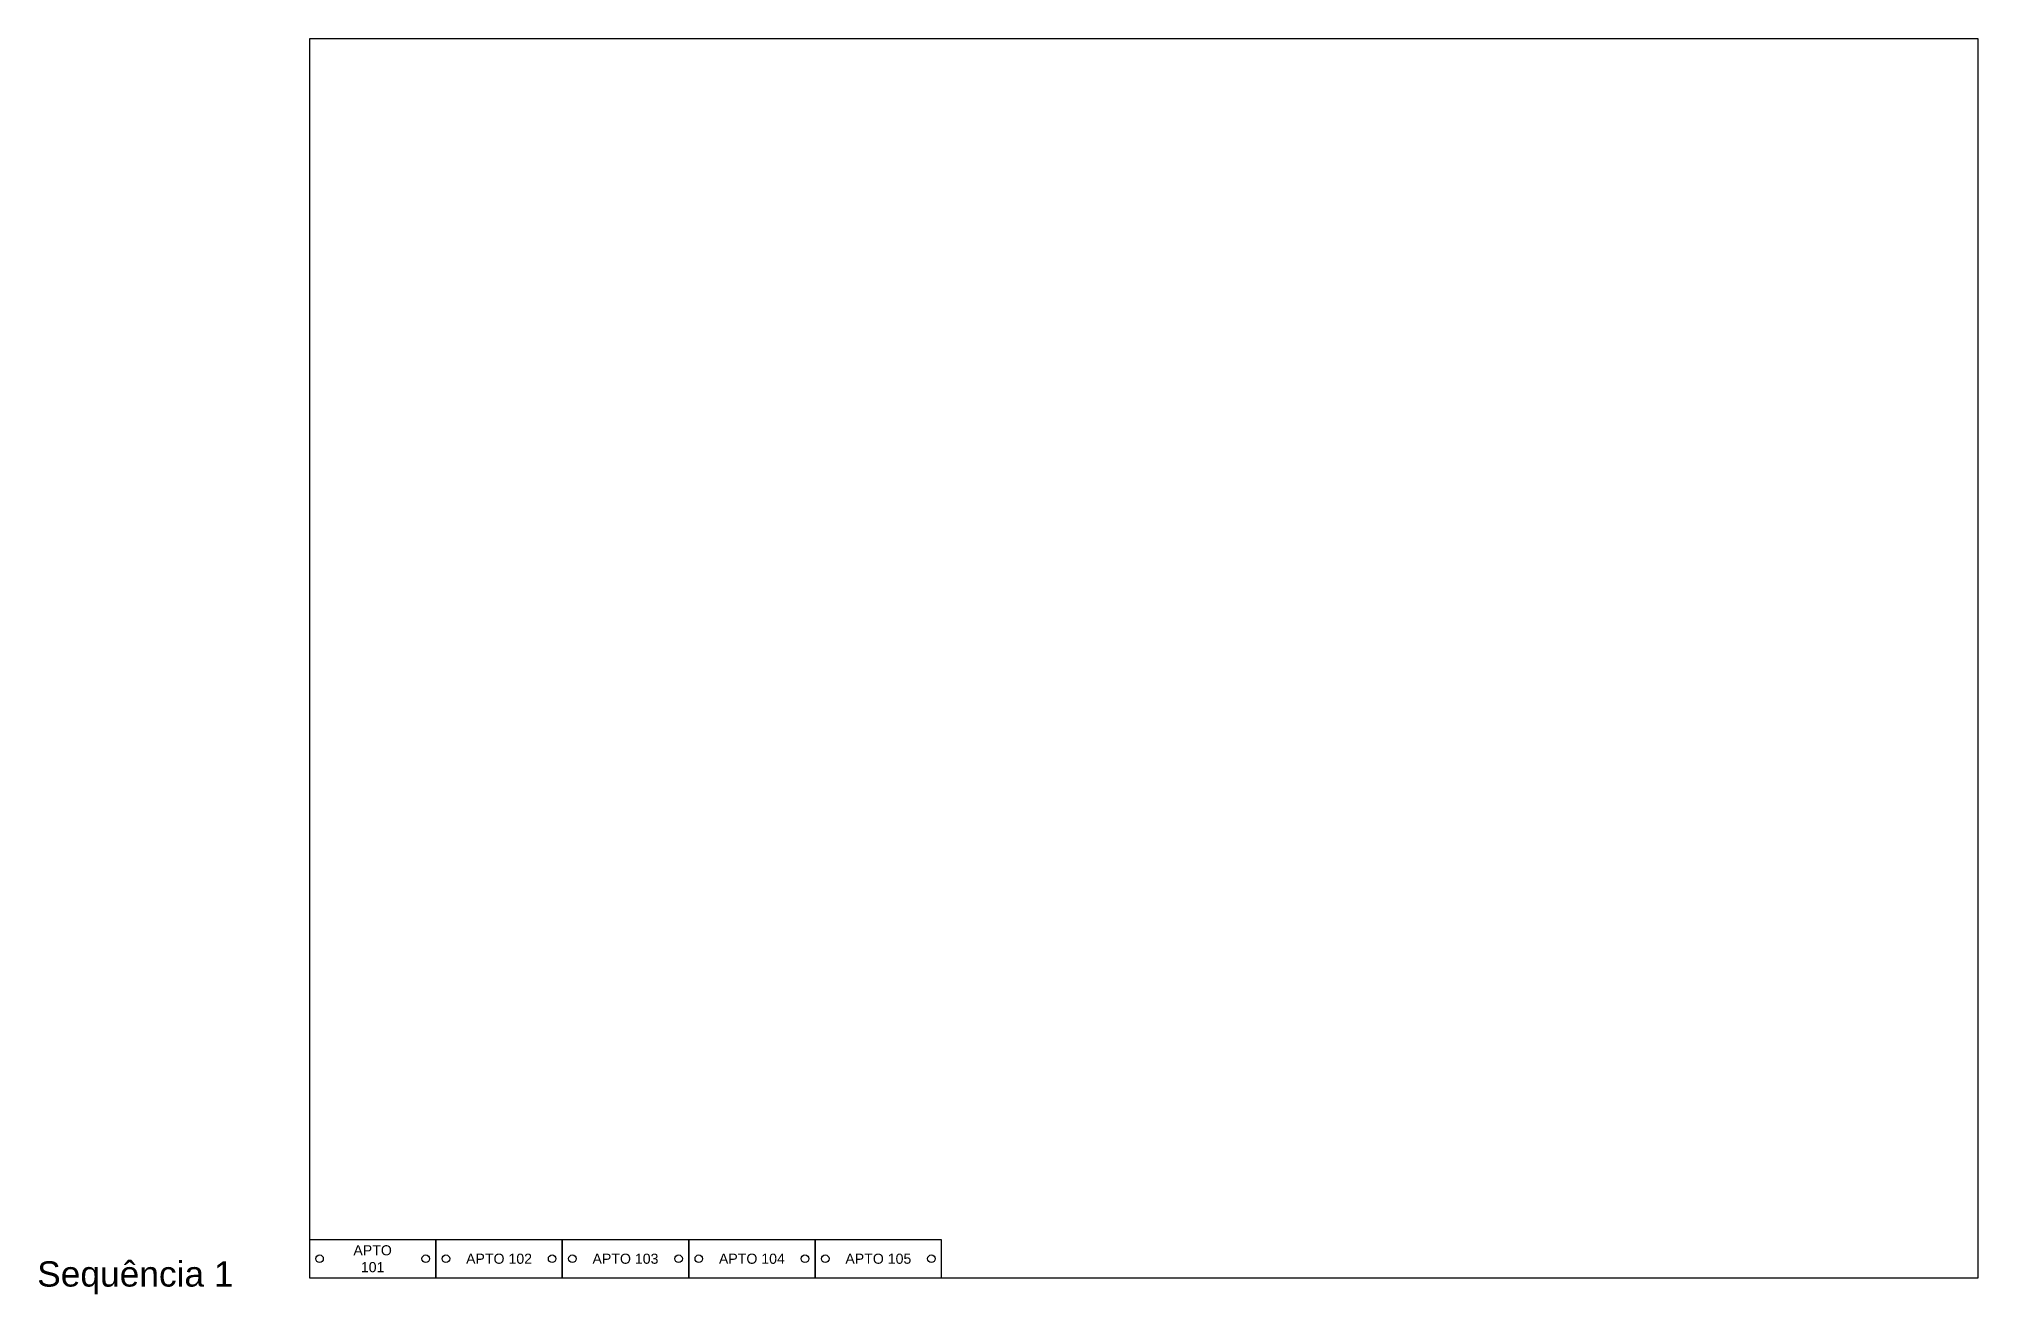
# Model space of a CAD drawing. Header units: metres. Extents: x -107 to 660, y -7 to 490.
import ezdxf

# ---------------------------------------------------------------- set-up
doc = ezdxf.new("R2010")
doc.units = ezdxf.units.M
doc.layers.get('0').update_dxf_attribs({"linetype": 'CONTINUOUS'})
doc.styles.add('Arial', font='Arial')

msp = doc.modelspace()

# ---------------------------------------------------------------- linework, layer by layer
at = {"color": 1}
msp.add_lwpolyline([(0, 0), (660, 0), (660, 490), (0, 490)], close=True, dxfattribs=at)
at = {"color": 5}
for points in [[(0, 0), (50, 0), (50, 15), (0, 15)], [(50, 0), (100, 0), (100, 15), (50, 15)], [(100, 0), (150, 0), (150, 15), (100, 15)], [(150, 0), (200, 0), (200, 15), (150, 15)], [(200, 0), (250, 0), (250, 15), (200, 15)]]:
    msp.add_lwpolyline(points, close=True, dxfattribs=at)
at = {"color": 1}
for centre in [(4, 7.5), (46, 7.5), (54, 7.5), (96, 7.5), (104, 7.5), (146, 7.5), (154, 7.5), (196, 7.5), (204, 7.5), (246, 7.5)]:
    msp.add_circle(centre, 1.5, dxfattribs=at)

# ---------------------------------------------------------------- texts
at = {"color": 0, "char_height": 4, "attachment_point": 5, "style": 'Arial'}
for s, insert, width in [('APTO 101', (25, 7.5), 23.8889), ('APTO 102', (75, 7.5), 24.7778), ('APTO 103', (125, 7.5), 24.7778), ('APTO 104', (175, 7.5), 25.2222), ('APTO 105', (225, 7.5), 24.7778)]:
    msp.add_mtext(s, dxfattribs=dict(at, insert=insert, width=width))
at = {"color": 7, "insert": (-30, 0), "char_height": 10, "width": 75.2778, "attachment_point": 6, "style": 'Arial'}
msp.add_mtext('Sequência 1', dxfattribs=at)

doc.saveas('drawing.dxf')
